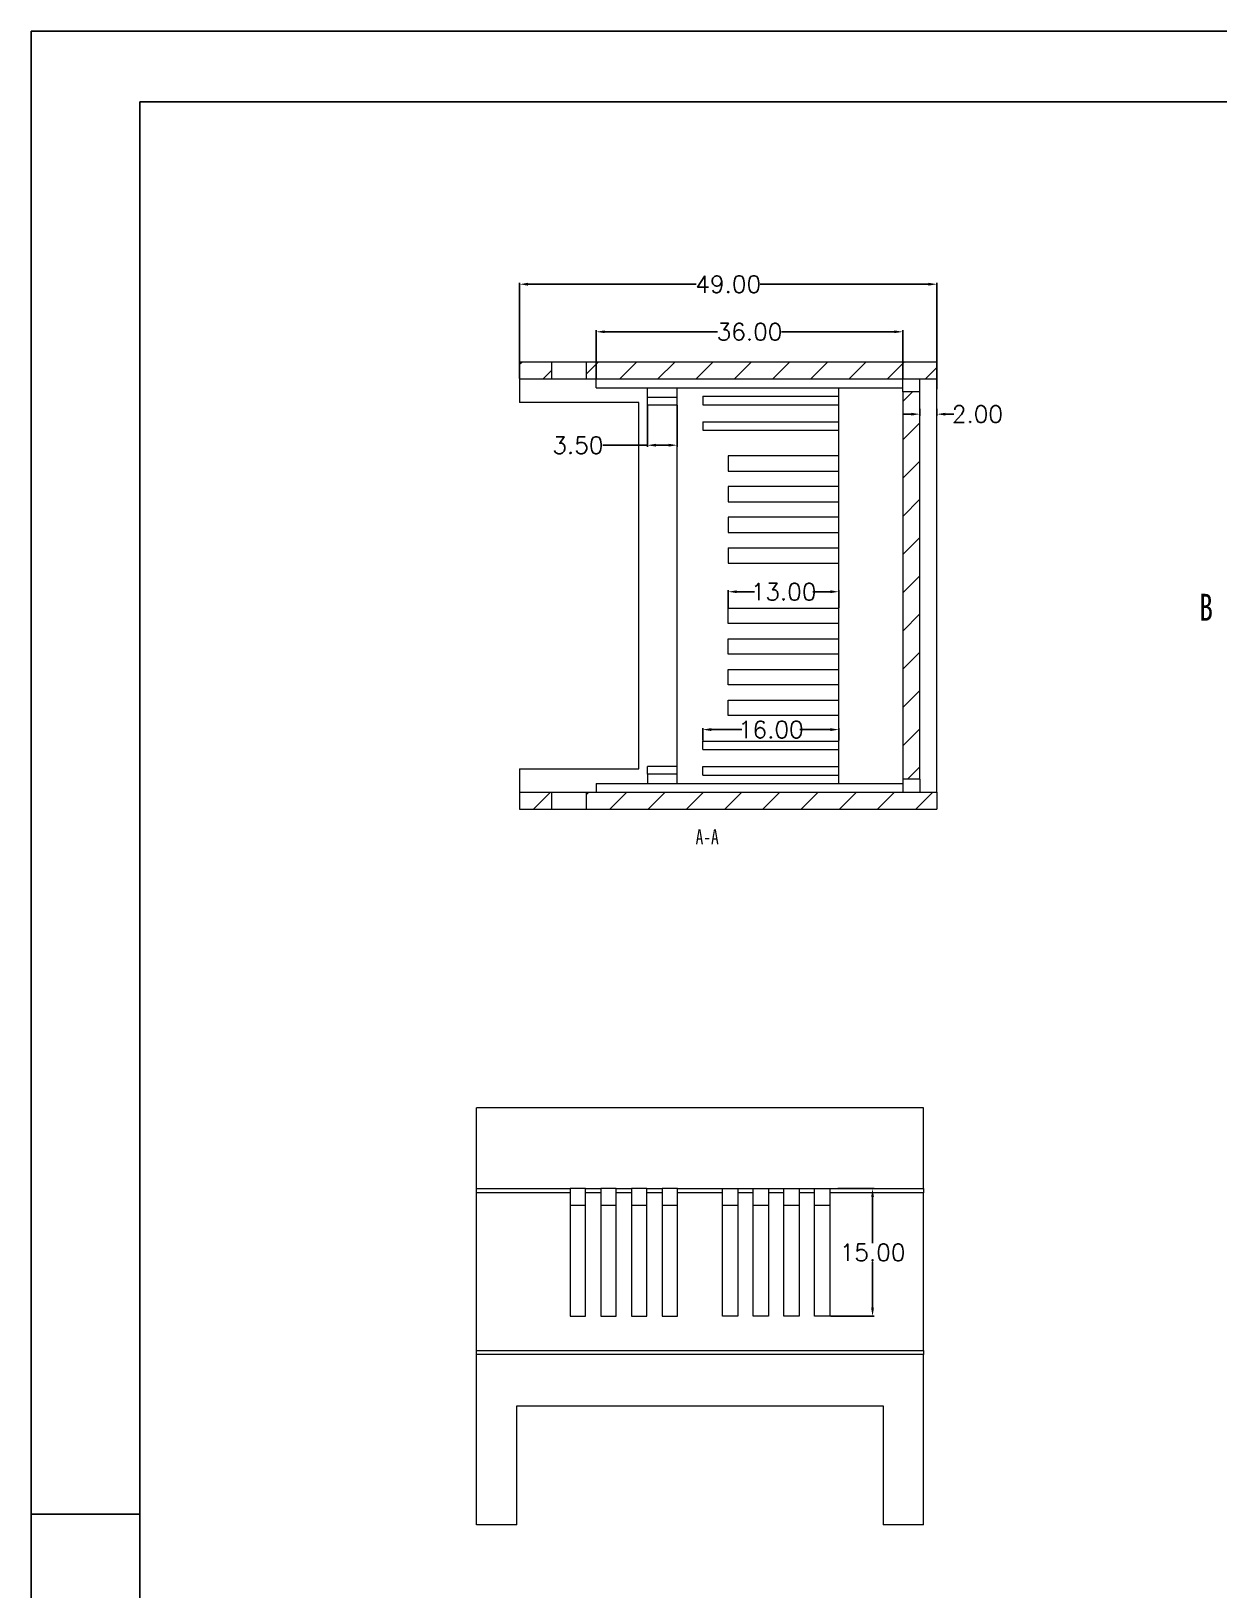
# Model space of a CAD drawing. Header units: inches. Extents: x 3379 to 5125, y 1126 to 1474.
# Drawn here: x 3379.1 to 3518.5, y 1291 to 1474 of the extents above; entities that cross this region are included whole.
import ezdxf

# ---------------------------------------------------------------- set-up
doc = ezdxf.new("R2010")
doc.units = ezdxf.units.IN
doc.header["$LTSCALE"] = 15
doc.styles.add('SLDTEXTSTYLE0', font='TXT', dxfattribs={"width": 0.75})
doc.styles.get("Standard").update_dxf_attribs({"font": 'txt', "bigfont": 'gbcbig.shx'})
doc.dimstyles.new('2.5', dxfattribs={"dimtxt": 2, "dimasz": 1, "dimexe": 0.18, "dimexo": 0.0625, "dimgap": 0.09, "dimtad": 0, "dimtih": 1, "dimtoh": 1, "dimzin": 0, "dimdsep": 46, "dimtxsty": 'Standard', "dimcen": 1, "dimadec": 0, "dimazin": 2, "dimtfac": 1, "dimtofl": 0, "dimtmove": 0, "dimatfit": 3, "dimfxl": 1, "dimtolj": 1, "dimtzin": 0, "dimarcsym": 0})
pattern_1 = [(45, (3104.6076, 793.2793), (-2.245064, 2.245064), [])]

# ---------------------------------------------------------------- blocks, each defined once
blk = doc.blocks.new('*D150')
at = {"color": 0, "lineweight": -2}
for p, q in [((3436.41, 1433.21), (3436.41, 1444.48)), ((3485.41, 1431.99), (3485.41, 1444.48)), ((3437.41, 1444.3), (3457.15, 1444.3)), ((3484.41, 1444.3), (3464.67, 1444.3))]:
    blk.add_line(p, q, dxfattribs=at)
at = {"color": 0}
for points in [[(3437.41, 1444.47), (3437.41, 1444.13), (3436.41, 1444.3)], [(3484.41, 1444.47), (3484.41, 1444.13), (3485.41, 1444.3)]]:
    blk.add_solid(points, dxfattribs=at)
at = {"layer": 'Defpoints', "color": 0}
for p in [(3485.41, 1444.3), (3436.41, 1433.15), (3485.41, 1431.93)]:
    blk.add_point(p, dxfattribs=at)
at = {"color": 0, "insert": (3460.91, 1444.3), "char_height": 2, "attachment_point": 5}
blk.add_mtext('\\A1;49.00', dxfattribs=at)
blk = doc.blocks.new('*D151')
at = {"color": 0, "lineweight": -2}
for p, q in [((3482.41, 1429.04), (3481.41, 1429.04)), ((3483.41, 1429.68), (3483.41, 1428.86)), ((3485.41, 1429.68), (3485.41, 1428.86)), ((3486.41, 1429.04), (3487.41, 1429.04))]:
    blk.add_line(p, q, dxfattribs=at)
at = {"color": 0}
for points in [[(3482.41, 1429.2), (3482.41, 1428.87), (3483.41, 1429.04)], [(3486.41, 1429.2), (3486.41, 1428.87), (3485.41, 1429.04)]]:
    blk.add_solid(points, dxfattribs=at)
at = {"layer": 'Defpoints', "color": 0}
for p in [(3483.41, 1429.74), (3485.41, 1429.74), (3485.41, 1429.04)]:
    blk.add_point(p, dxfattribs=at)
at = {"color": 0, "insert": (3490.17, 1429.04), "char_height": 2, "attachment_point": 5}
blk.add_mtext('\\A1;2.00', dxfattribs=at)
blk = doc.blocks.new('*D152')
at = {"color": 0, "lineweight": -2}
for p, q in [((3460.91, 1406.31), (3460.91, 1408.36)), ((3461.91, 1408.18), (3463.99, 1408.18)), ((3472.91, 1408.18), (3470.83, 1408.18)), ((3473.91, 1406.31), (3473.91, 1408.36))]:
    blk.add_line(p, q, dxfattribs=at)
at = {"color": 0}
for points in [[(3461.91, 1408.35), (3461.91, 1408.02), (3460.91, 1408.18)], [(3472.91, 1408.35), (3472.91, 1408.02), (3473.91, 1408.18)]]:
    blk.add_solid(points, dxfattribs=at)
at = {"layer": 'Defpoints', "color": 0}
for p in [(3460.91, 1408.18), (3460.91, 1406.25), (3473.91, 1406.25)]:
    blk.add_point(p, dxfattribs=at)
at = {"color": 0, "insert": (3467.41, 1408.18), "char_height": 2, "attachment_point": 5}
blk.add_mtext('\\A1;13.00', dxfattribs=at)
blk = doc.blocks.new('*D153')
at = {"color": 0, "lineweight": -2}
for p, q in [((3451.41, 1430.09), (3451.41, 1425.21)), ((3454.91, 1430.09), (3454.91, 1425.21)), ((3451.41, 1425.39), (3446.18, 1425.39)), ((3453.91, 1425.39), (3452.41, 1425.39))]:
    blk.add_line(p, q, dxfattribs=at)
at = {"color": 0}
for points in [[(3452.41, 1425.56), (3452.41, 1425.23), (3451.41, 1425.39)], [(3453.91, 1425.56), (3453.91, 1425.23), (3454.91, 1425.39)]]:
    blk.add_solid(points, dxfattribs=at)
at = {"layer": 'Defpoints', "color": 0}
for p in [(3451.41, 1430.15), (3454.91, 1430.15), (3451.41, 1425.39)]:
    blk.add_point(p, dxfattribs=at)
at = {"color": 0, "insert": (3443.26, 1425.39), "char_height": 2, "attachment_point": 5}
blk.add_mtext('\\A1;3.50', dxfattribs=at)
blk = doc.blocks.new('*D154')
at = {"color": 0, "lineweight": -2}
for p, q in [((3445.41, 1433.21), (3445.41, 1438.89)), ((3446.41, 1438.71), (3459.65, 1438.71)), ((3480.41, 1438.71), (3467.17, 1438.71)), ((3481.41, 1433.21), (3481.41, 1438.89))]:
    blk.add_line(p, q, dxfattribs=at)
at = {"color": 0}
for points in [[(3446.41, 1438.88), (3446.41, 1438.55), (3445.41, 1438.71)], [(3480.41, 1438.88), (3480.41, 1438.55), (3481.41, 1438.71)]]:
    blk.add_solid(points, dxfattribs=at)
at = {"layer": 'Defpoints', "color": 0}
for p in [(3481.41, 1438.71), (3445.41, 1433.15), (3481.41, 1433.15)]:
    blk.add_point(p, dxfattribs=at)
at = {"color": 0, "insert": (3463.41, 1438.71), "char_height": 2, "attachment_point": 5}
blk.add_mtext('\\A1;36.00', dxfattribs=at)
blk = doc.blocks.new('*D158')
at = {"color": 0, "lineweight": -2}
for p, q in [((3457.91, 1390.71), (3457.91, 1392.17)), ((3458.91, 1391.99), (3462.49, 1391.99)), ((3472.91, 1391.99), (3469.33, 1391.99)), ((3473.91, 1390.71), (3473.91, 1392.17))]:
    blk.add_line(p, q, dxfattribs=at)
at = {"color": 0}
for points in [[(3458.91, 1392.16), (3458.91, 1391.82), (3457.91, 1391.99)], [(3472.91, 1392.16), (3472.91, 1391.82), (3473.91, 1391.99)]]:
    blk.add_solid(points, dxfattribs=at)
at = {"layer": 'Defpoints', "color": 0}
for p in [(3473.91, 1391.99), (3457.91, 1390.65), (3473.91, 1390.65)]:
    blk.add_point(p, dxfattribs=at)
at = {"color": 0, "insert": (3465.91, 1391.99), "char_height": 2, "attachment_point": 5}
blk.add_mtext('\\A1;16.00', dxfattribs=at)
blk = doc.blocks.new('*D165')
at = {"color": 0, "lineweight": -2}
for p, q in [((3473.78, 1338.08), (3478.04, 1338.08)), ((3477.86, 1337.08), (3477.86, 1331.67)), ((3477.86, 1324.08), (3477.86, 1329.49)), ((3472.9, 1323.08), (3478.04, 1323.08))]:
    blk.add_line(p, q, dxfattribs=at)
at = {"color": 0}
for points in [[(3477.69, 1337.08), (3478.02, 1337.08), (3477.86, 1338.08)], [(3477.69, 1324.08), (3478.02, 1324.08), (3477.86, 1323.08)]]:
    blk.add_solid(points, dxfattribs=at)
at = {"layer": 'Defpoints', "color": 0}
for p in [(3473.72, 1338.08), (3477.86, 1338.08), (3472.83, 1323.08)]:
    blk.add_point(p, dxfattribs=at)
at = {"color": 0, "insert": (3477.86, 1330.58), "char_height": 2, "attachment_point": 5}
blk.add_mtext('\\A1;15.00', dxfattribs=at)

msp = doc.modelspace()

# ---------------------------------------------------------------- hatches: boundary and pattern name
at = {"linetype": 'Continuous', "lineweight": 0}
h = msp.add_hatch(dxfattribs=at)
h.set_pattern_fill('ANSI31', style=0)
h.set_pattern_definition(pattern_1)
h.paths.add_polyline_path([(3436.409, 1433.149), (3440.209, 1433.149), (3440.209, 1435.149), (3436.409, 1435.149)], flags=0)
h = msp.add_hatch(dxfattribs=at)
h.set_pattern_fill('ANSI31', color=4, style=0)
h.set_pattern_definition(pattern_1)
h.paths.add_polyline_path([(3485.409, 1433.149), (3485.409, 1435.149), (3444.209, 1435.149), (3444.209, 1433.149)], flags=0)
h = msp.add_hatch(dxfattribs=at)
h.set_pattern_fill('ANSI31', color=4, style=0)
h.set_pattern_definition(pattern_1)
h.paths.add_polyline_path([(3483.409, 1386.149), (3483.409, 1431.649), (3481.409, 1431.649), (3481.409, 1386.149)], flags=0)
h = msp.add_hatch(dxfattribs=at)
h.set_pattern_fill('ANSI31', style=0)
h.set_pattern_definition(pattern_1)
h.paths.add_polyline_path([(3440.209, 1384.649), (3436.409, 1384.649), (3436.409, 1382.649), (3440.209, 1382.649)], flags=0)
h = msp.add_hatch(dxfattribs=at)
h.set_pattern_fill('ANSI31', color=4, style=0)
h.set_pattern_definition(pattern_1)
h.paths.add_polyline_path([(3485.409, 1382.649), (3485.409, 1384.649), (3444.209, 1384.649), (3444.209, 1382.649)], flags=0)

# ---------------------------------------------------------------- linework, layer by layer
for p, q in [((3379.052, 1474.021), (3871.739, 1474.021)), ((3379.052, 1474.021), (3379.052, 1125.657)), ((3391.801, 1465.727), (3863.445, 1465.727)), ((3391.801, 1465.727), (3391.801, 1133.951)), ((3391.801, 1299.839), (3379.052, 1299.839))]:
    msp.add_line(p, q)
at = {"color": 7, "linetype": 'Continuous', "lineweight": 15}
for p, q in [((3436.409, 1435.149), (3436.409, 1433.149)), ((3440.209, 1435.149), (3436.409, 1435.149)), ((3440.209, 1433.149), (3440.209, 1435.149)), ((3444.209, 1435.149), (3440.209, 1435.149)), ((3444.209, 1435.149), (3444.209, 1433.149)), ((3485.409, 1435.149), (3444.209, 1435.149)), ((3485.409, 1435.149), (3485.409, 1433.149)), ((3440.209, 1433.149), (3436.409, 1433.149)), ((3436.409, 1433.149), (3436.409, 1430.399)), ((3444.209, 1433.149), (3440.209, 1433.149)), ((3485.409, 1433.149), (3444.209, 1433.149)), ((3445.409, 1432.149), (3445.409, 1433.149)), ((3445.409, 1432.149), (3481.409, 1432.149)), ((3451.409, 1431.049), (3451.409, 1432.149)), ((3454.909, 1385.649), (3454.909, 1432.149)), ((3473.909, 1385.649), (3473.909, 1432.149)), ((3481.409, 1431.649), (3481.409, 1433.149)), ((3481.409, 1431.649), (3481.409, 1386.149)), ((3483.409, 1431.649), (3481.409, 1431.649)), ((3483.409, 1431.649), (3483.409, 1433.149)), ((3483.409, 1386.149), (3483.409, 1431.649)), ((3485.409, 1384.649), (3485.409, 1433.149)), ((3450.409, 1430.399), (3436.409, 1430.399)), ((3450.409, 1387.399), (3450.409, 1430.399)), ((3451.409, 1430.149), (3451.409, 1431.049)), ((3451.409, 1431.049), (3454.909, 1431.049)), ((3451.409, 1430.149), (3454.909, 1430.149)), ((3457.909, 1431.149), (3457.909, 1430.149)), ((3457.909, 1431.149), (3473.909, 1431.149)), ((3457.909, 1430.149), (3473.909, 1430.149)), ((3457.909, 1428.149), (3457.909, 1427.149)), ((3457.909, 1428.149), (3473.909, 1428.149)), ((3457.909, 1427.149), (3473.909, 1427.149)), ((3460.909, 1424.149), (3460.909, 1422.349)), ((3473.909, 1424.149), (3460.909, 1424.149)), ((3460.909, 1422.349), (3473.909, 1422.349)), ((3460.909, 1420.549), (3460.909, 1418.749)), ((3473.909, 1420.549), (3460.909, 1420.549)), ((3460.909, 1418.749), (3473.909, 1418.749)), ((3460.909, 1416.949), (3460.909, 1415.149)), ((3473.909, 1416.949), (3460.909, 1416.949)), ((3460.909, 1415.149), (3473.909, 1415.149)), ((3460.909, 1413.349), (3460.909, 1411.549)), ((3460.909, 1413.349), (3473.909, 1413.349)), ((3460.909, 1411.549), (3473.909, 1411.549)), ((3460.909, 1404.449), (3460.909, 1406.249)), ((3460.909, 1406.249), (3473.909, 1406.249)), ((3473.909, 1404.449), (3460.909, 1404.449)), ((3460.909, 1400.849), (3460.909, 1402.649)), ((3460.909, 1402.649), (3473.909, 1402.649)), ((3473.909, 1400.849), (3460.909, 1400.849)), ((3460.909, 1397.249), (3460.909, 1399.049)), ((3460.909, 1399.049), (3473.909, 1399.049)), ((3473.909, 1397.249), (3460.909, 1397.249)), ((3460.909, 1393.649), (3460.909, 1395.449)), ((3460.909, 1395.449), (3473.909, 1395.449)), ((3473.909, 1393.649), (3460.909, 1393.649)), ((3457.909, 1389.649), (3457.909, 1390.649)), ((3457.909, 1390.649), (3473.909, 1390.649)), ((3457.909, 1389.649), (3473.909, 1389.649)), ((3436.409, 1387.399), (3450.409, 1387.399)), ((3436.409, 1387.399), (3436.409, 1384.649)), ((3454.909, 1387.649), (3451.409, 1387.649)), ((3451.409, 1386.749), (3451.409, 1387.649)), ((3454.909, 1386.749), (3451.409, 1386.749)), ((3451.409, 1386.749), (3451.409, 1385.649)), ((3457.909, 1386.649), (3457.909, 1387.649)), ((3457.909, 1387.649), (3473.909, 1387.649)), ((3457.909, 1386.649), (3473.909, 1386.649)), ((3483.409, 1386.149), (3481.409, 1386.149)), ((3481.409, 1386.149), (3481.409, 1384.649)), ((3483.409, 1386.149), (3483.409, 1384.649)), ((3436.409, 1384.649), (3436.409, 1382.649)), ((3436.409, 1384.649), (3440.209, 1384.649)), ((3440.209, 1382.649), (3440.209, 1384.649)), ((3440.209, 1384.649), (3444.209, 1384.649)), ((3444.209, 1384.649), (3444.209, 1382.649)), ((3444.209, 1384.649), (3485.409, 1384.649)), ((3445.409, 1385.649), (3445.409, 1384.649)), ((3445.409, 1385.649), (3481.409, 1385.649)), ((3485.409, 1384.649), (3485.409, 1382.649)), ((3436.409, 1382.649), (3440.209, 1382.649)), ((3440.209, 1382.649), (3444.209, 1382.649)), ((3444.209, 1382.649), (3485.409, 1382.649)), ((3483.835, 1347.582), (3431.335, 1347.582)), ((3431.335, 1338.082), (3431.335, 1347.582)), ((3483.835, 1338.082), (3483.835, 1347.582)), ((3431.335, 1338.082), (3442.335, 1338.082)), ((3431.335, 1337.582), (3431.335, 1338.082)), ((3442.335, 1337.582), (3431.335, 1337.582)), ((3431.335, 1319.082), (3431.335, 1337.582)), ((3442.335, 1338.082), (3442.335, 1337.582)), ((3444.135, 1338.082), (3442.335, 1338.082)), ((3442.335, 1337.582), (3442.335, 1323.082)), ((3444.135, 1338.082), (3445.935, 1338.082)), ((3444.135, 1337.582), (3444.135, 1338.082)), ((3445.935, 1337.582), (3444.135, 1337.582)), ((3444.135, 1323.082), (3444.135, 1337.582)), ((3445.935, 1338.082), (3445.935, 1337.582)), ((3447.735, 1338.082), (3445.935, 1338.082)), ((3445.935, 1337.582), (3445.935, 1323.082)), ((3447.735, 1338.082), (3449.535, 1338.082)), ((3447.735, 1337.582), (3447.735, 1338.082)), ((3447.735, 1323.082), (3447.735, 1337.582)), ((3449.535, 1337.582), (3447.735, 1337.582)), ((3449.535, 1338.082), (3449.535, 1337.582)), ((3451.335, 1338.082), (3449.535, 1338.082)), ((3449.535, 1337.582), (3449.535, 1323.082)), ((3451.335, 1338.082), (3453.135, 1338.082)), ((3451.335, 1337.582), (3451.335, 1338.082)), ((3451.335, 1323.082), (3451.335, 1337.582)), ((3453.135, 1337.582), (3451.335, 1337.582)), ((3453.135, 1338.082), (3453.135, 1337.582)), ((3454.935, 1338.082), (3453.135, 1338.082)), ((3453.135, 1337.582), (3453.135, 1323.082)), ((3454.935, 1338.082), (3460.235, 1338.082)), ((3454.935, 1337.582), (3454.935, 1338.082)), ((3454.935, 1323.082), (3454.935, 1337.582)), ((3460.235, 1337.582), (3454.935, 1337.582)), ((3460.235, 1337.582), (3460.235, 1338.082)), ((3460.235, 1338.082), (3462.035, 1338.082)), ((3460.235, 1323.082), (3460.235, 1337.582)), ((3462.035, 1338.082), (3462.035, 1337.582)), ((3462.035, 1338.082), (3463.835, 1338.082)), ((3462.035, 1337.582), (3462.035, 1323.082)), ((3463.835, 1337.582), (3462.035, 1337.582)), ((3463.835, 1337.582), (3463.835, 1338.082)), ((3463.835, 1338.082), (3465.635, 1338.082)), ((3463.835, 1323.082), (3463.835, 1337.582)), ((3465.635, 1338.082), (3465.635, 1337.582)), ((3465.635, 1338.082), (3467.435, 1338.082)), ((3465.635, 1337.582), (3465.635, 1323.082)), ((3467.435, 1337.582), (3465.635, 1337.582)), ((3467.435, 1337.582), (3467.435, 1338.082)), ((3467.435, 1338.082), (3469.235, 1338.082)), ((3467.435, 1323.082), (3467.435, 1337.582)), ((3469.235, 1338.082), (3469.235, 1337.582)), ((3469.235, 1338.082), (3471.035, 1338.082)), ((3469.235, 1337.582), (3469.235, 1323.082)), ((3471.035, 1337.582), (3469.235, 1337.582)), ((3471.035, 1337.582), (3471.035, 1338.082)), ((3471.035, 1338.082), (3472.835, 1338.082)), ((3471.035, 1323.082), (3471.035, 1337.582)), ((3472.835, 1338.082), (3472.835, 1337.582)), ((3472.835, 1338.082), (3483.835, 1338.082)), ((3483.835, 1337.582), (3472.835, 1337.582)), ((3472.835, 1337.582), (3472.835, 1323.082)), ((3483.835, 1338.082), (3483.835, 1337.582)), ((3483.835, 1319.082), (3483.835, 1337.582)), ((3444.135, 1336.082), (3442.335, 1336.082)), ((3447.735, 1336.082), (3445.935, 1336.082)), ((3451.335, 1336.082), (3449.535, 1336.082)), ((3454.935, 1336.082), (3453.135, 1336.082)), ((3462.035, 1336.082), (3460.235, 1336.082)), ((3465.635, 1336.082), (3463.835, 1336.082)), ((3469.235, 1336.082), (3467.435, 1336.082)), ((3472.835, 1336.082), (3471.035, 1336.082)), ((3442.335, 1323.082), (3444.135, 1323.082)), ((3445.935, 1323.082), (3447.735, 1323.082)), ((3449.535, 1323.082), (3451.335, 1323.082)), ((3453.135, 1323.082), (3454.935, 1323.082)), ((3462.035, 1323.082), (3460.235, 1323.082)), ((3465.635, 1323.082), (3463.835, 1323.082)), ((3469.235, 1323.082), (3467.435, 1323.082)), ((3472.835, 1323.082), (3471.035, 1323.082)), ((3431.335, 1318.582), (3431.335, 1319.082)), ((3431.335, 1319.082), (3483.835, 1319.082)), ((3431.335, 1298.582), (3431.335, 1318.582)), ((3483.835, 1318.582), (3431.335, 1318.582)), ((3483.835, 1319.082), (3483.835, 1318.582)), ((3483.835, 1298.582), (3483.835, 1318.582)), ((3436.085, 1298.582), (3436.085, 1312.582)), ((3436.085, 1312.582), (3479.085, 1312.582)), ((3479.085, 1312.582), (3479.085, 1298.582)), ((3436.085, 1298.582), (3431.335, 1298.582)), ((3483.835, 1298.582), (3479.085, 1298.582))]:
    msp.add_line(p, q, dxfattribs=at)

# ---------------------------------------------------------------- texts
at = {"color": 7, "linetype": 'Continuous', "attachment_point": 1, "style": 'SLDTEXTSTYLE0'}
for s, insert, char_height in [('B', (3516.213, 1407.94), 3.175), ('A-A', (3457.076, 1380.283), 1.778)]:
    msp.add_mtext(s, dxfattribs=dict(at, insert=insert, char_height=char_height))

# ---------------------------------------------------------------- dimensions: what is measured, and where the dimension line sits
for base, p1, p2, picture, middle in [((3485.409, 1444.3), (3436.409, 1433.149), (3485.409, 1431.928), '*D150', (3460.909, 1444.3)), ((3481.409, 1438.712), (3445.409, 1433.149), (3481.409, 1433.149), '*D154', (3463.409, 1438.712)), ((3485.409, 1429.038), (3483.409, 1429.739), (3485.409, 1429.739), '*D151', (3490.166, 1429.038)), ((3460.909, 1408.183), (3473.909, 1406.249), (3460.909, 1406.249), '*D152', (3467.409, 1408.183)), ((3473.909, 1391.989), (3457.909, 1390.649), (3473.909, 1390.649), '*D158', (3465.909, 1391.989))]:
    dim = msp.add_linear_dim(base=base, p1=p1, p2=p2, dimstyle='2.5')
    dim.commit()
    dim.dimension.update_dxf_attribs({"geometry": picture, "text_midpoint": middle})
dim = msp.add_linear_dim(base=(3451.409, 1425.394), p1=(3454.909, 1430.149), p2=(3451.409, 1430.149), dimstyle='2.5')
dim.commit()
dim.dimension.update_dxf_attribs({"geometry": '*D153', "text_midpoint": (3443.26, 1425.394), "dimtype": 160})
dim = msp.add_linear_dim(base=(3477.855, 1338.082), p1=(3472.835, 1323.082), p2=(3473.715, 1338.082), angle=90, dimstyle='2.5')
dim.commit()
dim.dimension.update_dxf_attribs({"geometry": '*D165', "text_midpoint": (3477.855, 1330.582)})

doc.saveas('drawing.dxf')
